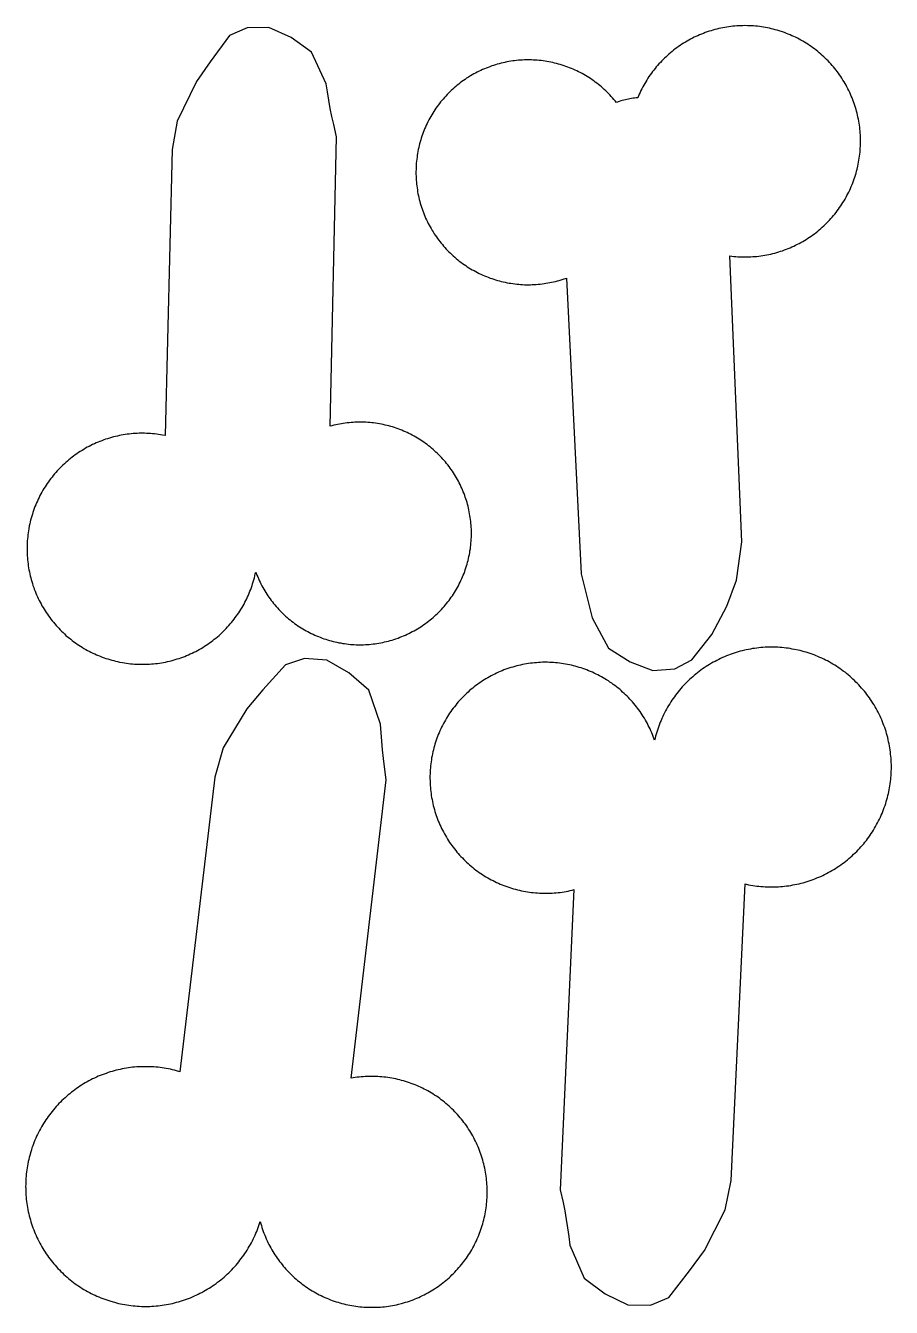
# Model space of a CAD drawing. Extents: x -246 to 246, y -104 to 199.
# Drawn here: x 163.17 to 172.8, y -56.27 to -42.03 of the extents above; entities that cross this region are included whole.
import ezdxf

# ---------------------------------------------------------------- set-up
doc = ezdxf.new("R2010")
doc.units = 0
doc.layers.add('Add_Red', color=1, linetype='Continuous')

msp = doc.modelspace()

# ---------------------------------------------------------------- linework, layer by layer
at = {"layer": 'Add_Red'}
for points in [[(170.39, -49.174), (170.579, -49.074), (170.8, -48.793), (170.967, -48.477), (171.075, -48.189), (171.134, -47.765), (171, -44.585), (171.022, -44.588), (171.045, -44.591), (171.067, -44.593), (171.09, -44.594), (171.112, -44.595), (171.134, -44.596), (171.169, -44.597), (171.191, -44.596), (171.214, -44.596), (171.236, -44.595), (171.258, -44.593), (171.281, -44.592), (171.303, -44.59), (171.325, -44.587), (171.348, -44.584), (171.37, -44.581), (171.392, -44.577), (171.414, -44.573), (171.436, -44.568), (171.458, -44.564), (171.48, -44.558), (171.502, -44.553), (171.523, -44.547), (171.545, -44.54), (171.566, -44.534), (171.587, -44.527), (171.609, -44.519), (171.63, -44.511), (171.65, -44.503), (171.671, -44.494), (171.692, -44.485), (171.712, -44.476), (171.732, -44.466), (171.752, -44.456), (171.772, -44.446), (171.792, -44.435), (171.812, -44.424), (171.831, -44.413), (171.85, -44.401), (171.869, -44.389), (171.888, -44.377), (171.906, -44.364), (171.924, -44.351), (171.943, -44.338), (171.96, -44.324), (171.978, -44.31), (171.995, -44.296), (172.012, -44.281), (172.029, -44.266), (172.046, -44.251), (172.062, -44.236), (172.078, -44.22), (172.094, -44.204), (172.109, -44.188), (172.124, -44.171), (172.139, -44.154), (172.154, -44.137), (172.168, -44.12), (172.182, -44.102), (172.196, -44.085), (172.209, -44.067), (172.222, -44.048), (172.235, -44.03), (172.247, -44.011), (172.259, -43.992), (172.271, -43.973), (172.282, -43.954), (172.293, -43.934), (172.304, -43.915), (172.314, -43.895), (172.324, -43.875), (172.334, -43.854), (172.343, -43.834), (172.352, -43.813), (172.361, -43.793), (172.369, -43.772), (172.377, -43.751), (172.384, -43.73), (172.392, -43.708), (172.398, -43.687), (172.405, -43.665), (172.411, -43.644), (172.416, -43.622), (172.424, -43.587), (172.429, -43.565), (172.433, -43.543), (172.437, -43.521), (172.441, -43.499), (172.444, -43.477), (172.446, -43.454), (172.449, -43.432), (172.451, -43.41), (172.452, -43.387), (172.453, -43.365), (172.454, -43.342), (172.454, -43.311), (172.454, -43.289), (172.454, -43.266), (172.453, -43.244), (172.451, -43.221), (172.45, -43.199), (172.447, -43.177), (172.445, -43.154), (172.442, -43.132), (172.439, -43.11), (172.435, -43.088), (172.431, -43.066), (172.426, -43.044), (172.421, -43.022), (172.416, -43), (172.411, -42.978), (172.405, -42.957), (172.398, -42.935), (172.392, -42.914), (172.384, -42.892), (172.377, -42.871), (172.369, -42.85), (172.361, -42.829), (172.352, -42.809), (172.343, -42.788), (172.334, -42.768), (172.324, -42.747), (172.314, -42.727), (172.304, -42.707), (172.293, -42.688), (172.282, -42.668), (172.271, -42.649), (172.259, -42.63), (172.247, -42.611), (172.235, -42.592), (172.222, -42.574), (172.209, -42.555), (172.196, -42.537), (172.182, -42.519), (172.168, -42.502), (172.154, -42.485), (172.139, -42.468), (172.124, -42.451), (172.109, -42.434), (172.094, -42.418), (172.078, -42.402), (172.062, -42.386), (172.046, -42.371), (172.029, -42.356), (172.012, -42.341), (171.995, -42.326), (171.978, -42.312), (171.96, -42.298), (171.943, -42.284), (171.924, -42.271), (171.906, -42.258), (171.888, -42.245), (171.869, -42.233), (171.85, -42.221), (171.831, -42.209), (171.812, -42.198), (171.792, -42.187), (171.772, -42.176), (171.752, -42.166), (171.732, -42.155), (171.712, -42.146), (171.692, -42.137), (171.671, -42.128), (171.65, -42.119), (171.63, -42.111), (171.609, -42.103), (171.587, -42.095), (171.55, -42.083), (171.529, -42.077), (171.507, -42.071), (171.485, -42.065), (171.464, -42.06), (171.442, -42.055), (171.42, -42.05), (171.398, -42.046), (171.376, -42.042), (171.353, -42.039), (171.331, -42.036), (171.309, -42.033), (171.287, -42.031), (171.264, -42.029), (171.242, -42.027), (171.219, -42.026), (171.197, -42.026), (171.169, -42.025), (171.146, -42.026), (171.124, -42.026), (171.102, -42.027), (171.079, -42.029), (171.057, -42.03), (171.034, -42.032), (171.012, -42.035), (170.99, -42.038), (170.968, -42.041), (170.946, -42.045), (170.924, -42.049), (170.902, -42.053), (170.88, -42.058), (170.858, -42.064), (170.836, -42.069), (170.814, -42.075), (170.793, -42.082), (170.772, -42.088), (170.75, -42.095), (170.729, -42.103), (170.708, -42.111), (170.687, -42.119), (170.666, -42.128), (170.646, -42.137), (170.625, -42.146), (170.605, -42.155), (170.585, -42.166), (170.565, -42.176), (170.546, -42.187), (170.526, -42.198), (170.507, -42.209), (170.488, -42.221), (170.469, -42.233), (170.45, -42.245), (170.431, -42.258), (170.413, -42.271), (170.395, -42.284), (170.377, -42.298), (170.36, -42.312), (170.342, -42.326), (170.325, -42.341), (170.309, -42.356), (170.292, -42.371), (170.276, -42.386), (170.26, -42.402), (170.244, -42.418), (170.229, -42.434), (170.213, -42.451), (170.199, -42.468), (170.184, -42.485), (170.17, -42.502), (170.156, -42.519), (170.142, -42.537), (170.129, -42.555), (170.116, -42.574), (170.103, -42.592), (170.091, -42.611), (170.079, -42.63), (170.067, -42.649), (170.055, -42.668), (170.044, -42.688), (170.034, -42.707), (170.023, -42.727), (170.013, -42.747), (170.004, -42.768), (169.994, -42.788), (169.978, -42.827), (169.96, -42.829), (169.943, -42.831), (169.926, -42.833), (169.908, -42.836), (169.891, -42.839), (169.874, -42.842), (169.857, -42.846), (169.84, -42.849), (169.823, -42.854), (169.806, -42.858), (169.789, -42.863), (169.772, -42.868), (169.74, -42.879), (169.726, -42.862), (169.712, -42.845), (169.698, -42.828), (169.683, -42.812), (169.669, -42.796), (169.653, -42.781), (169.638, -42.765), (169.622, -42.75), (169.606, -42.735), (169.59, -42.721), (169.574, -42.706), (169.557, -42.692), (169.54, -42.678), (169.523, -42.665), (169.506, -42.652), (169.488, -42.639), (169.47, -42.627), (169.452, -42.614), (169.434, -42.602), (169.415, -42.591), (169.397, -42.58), (169.378, -42.569), (169.359, -42.558), (169.339, -42.548), (169.32, -42.538), (169.3, -42.528), (169.281, -42.519), (169.261, -42.51), (169.241, -42.502), (169.22, -42.494), (169.2, -42.486), (169.18, -42.478), (169.159, -42.471), (169.138, -42.464), (169.117, -42.458), (169.096, -42.452), (169.075, -42.446), (169.054, -42.441), (169.033, -42.436), (169.012, -42.432), (168.99, -42.427), (168.969, -42.424), (168.947, -42.42), (168.926, -42.417), (168.904, -42.414), (168.882, -42.412), (168.861, -42.41), (168.839, -42.409), (168.817, -42.408), (168.795, -42.407), (168.762, -42.406), (168.74, -42.407), (168.718, -42.407), (168.696, -42.408), (168.675, -42.409), (168.653, -42.411), (168.631, -42.413), (168.609, -42.416), (168.588, -42.418), (168.566, -42.422), (168.545, -42.425), (168.523, -42.429), (168.502, -42.434), (168.481, -42.438), (168.459, -42.443), (168.438, -42.449), (168.417, -42.455), (168.396, -42.461), (168.376, -42.467), (168.355, -42.474), (168.334, -42.482), (168.314, -42.489), (168.294, -42.497), (168.273, -42.506), (168.253, -42.514), (168.234, -42.523), (168.214, -42.533), (168.194, -42.542), (168.175, -42.553), (168.156, -42.563), (168.137, -42.574), (168.118, -42.585), (168.095, -42.599), (168.076, -42.611), (168.058, -42.623), (168.04, -42.636), (168.022, -42.648), (168.005, -42.662), (167.988, -42.675), (167.971, -42.689), (167.954, -42.702), (167.937, -42.717), (167.921, -42.731), (167.905, -42.746), (167.889, -42.761), (167.874, -42.777), (167.859, -42.792), (167.844, -42.808), (167.829, -42.824), (167.815, -42.841), (167.801, -42.857), (167.787, -42.874), (167.773, -42.891), (167.76, -42.909), (167.747, -42.926), (167.735, -42.944), (167.722, -42.962), (167.711, -42.98), (167.699, -42.999), (167.688, -43.017), (167.677, -43.036), (167.666, -43.055), (167.656, -43.074), (167.646, -43.094), (167.636, -43.113), (167.627, -43.133), (167.618, -43.153), (167.609, -43.173), (167.601, -43.193), (167.593, -43.214), (167.586, -43.234), (167.578, -43.255), (167.572, -43.275), (167.565, -43.296), (167.559, -43.317), (167.553, -43.338), (167.548, -43.359), (167.543, -43.381), (167.538, -43.402), (167.534, -43.423), (167.53, -43.445), (167.527, -43.466), (167.524, -43.488), (167.521, -43.509), (167.518, -43.531), (167.516, -43.553), (167.515, -43.575), (167.514, -43.596), (167.513, -43.618), (167.512, -43.656), (167.512, -43.678), (167.513, -43.699), (167.514, -43.721), (167.515, -43.743), (167.517, -43.765), (167.519, -43.786), (167.522, -43.808), (167.524, -43.83), (167.528, -43.851), (167.531, -43.873), (167.535, -43.894), (167.54, -43.916), (167.544, -43.937), (167.549, -43.958), (167.555, -43.979), (167.561, -44), (167.567, -44.021), (167.573, -44.042), (167.58, -44.063), (167.588, -44.083), (167.595, -44.104), (167.603, -44.124), (167.612, -44.144), (167.62, -44.164), (167.629, -44.184), (167.639, -44.205), (167.649, -44.225), (167.659, -44.244), (167.67, -44.263), (167.681, -44.282), (167.692, -44.301), (167.703, -44.319), (167.715, -44.338), (167.727, -44.356), (167.739, -44.374), (167.752, -44.392), (167.765, -44.409), (167.778, -44.426), (167.792, -44.444), (167.806, -44.46), (167.82, -44.477), (167.834, -44.493), (167.849, -44.509), (167.864, -44.525), (167.879, -44.541), (167.895, -44.556), (167.911, -44.571), (167.927, -44.586), (167.943, -44.6), (167.96, -44.614), (167.977, -44.628), (167.994, -44.642), (168.011, -44.655), (168.029, -44.668), (168.047, -44.68), (168.065, -44.693), (168.083, -44.705), (168.101, -44.716), (168.12, -44.728), (168.139, -44.739), (168.158, -44.749), (168.177, -44.76), (168.196, -44.77), (168.216, -44.78), (168.235, -44.789), (168.255, -44.798), (168.275, -44.807), (168.295, -44.815), (168.316, -44.823), (168.336, -44.831), (168.357, -44.838), (168.377, -44.845), (168.398, -44.851), (168.419, -44.857), (168.44, -44.863), (168.461, -44.869), (168.482, -44.874), (168.504, -44.878), (168.525, -44.883), (168.547, -44.887), (168.568, -44.89), (168.59, -44.893), (168.611, -44.896), (168.633, -44.899), (168.655, -44.901), (168.676, -44.902), (168.698, -44.904), (168.72, -44.905), (168.762, -44.905), (168.784, -44.905), (168.805, -44.904), (168.827, -44.904), (168.849, -44.902), (168.871, -44.901), (168.892, -44.898), (168.914, -44.896), (168.936, -44.893), (168.957, -44.89), (168.979, -44.886), (169, -44.882), (169.021, -44.878), (169.043, -44.873), (169.064, -44.868), (169.085, -44.863), (169.106, -44.857), (169.127, -44.851), (169.148, -44.844), (169.187, -44.831), (169.35, -48.121), (169.47, -48.609), (169.654, -48.947), (169.893, -49.097), (170.147, -49.193), (170.39, -49.174)], [(164.505, -49.125), (164.527, -49.124), (164.55, -49.123), (164.572, -49.121), (164.594, -49.12), (164.617, -49.117), (164.639, -49.115), (164.661, -49.111), (164.683, -49.108), (164.705, -49.104), (164.727, -49.1), (164.749, -49.095), (164.771, -49.09), (164.793, -49.085), (164.815, -49.079), (164.836, -49.073), (164.858, -49.066), (164.879, -49.059), (164.9, -49.052), (164.921, -49.045), (164.942, -49.037), (164.963, -49.028), (164.983, -49.019), (165.004, -49.01), (165.024, -49.001), (165.044, -48.991), (165.064, -48.981), (165.084, -48.971), (165.104, -48.96), (165.123, -48.949), (165.143, -48.937), (165.162, -48.925), (165.18, -48.913), (165.199, -48.9), (165.217, -48.888), (165.236, -48.874), (165.253, -48.861), (165.271, -48.847), (165.289, -48.833), (165.306, -48.819), (165.323, -48.804), (165.339, -48.789), (165.356, -48.774), (165.372, -48.758), (165.388, -48.742), (165.403, -48.726), (165.419, -48.71), (165.434, -48.693), (165.448, -48.676), (165.463, -48.659), (165.477, -48.642), (165.491, -48.624), (165.504, -48.606), (165.518, -48.588), (165.53, -48.57), (165.543, -48.551), (165.555, -48.533), (165.567, -48.514), (165.579, -48.494), (165.59, -48.475), (165.601, -48.455), (165.611, -48.436), (165.622, -48.416), (165.631, -48.396), (165.641, -48.375), (165.65, -48.355), (165.659, -48.334), (165.667, -48.313), (165.675, -48.293), (165.683, -48.271), (165.69, -48.25), (165.697, -48.229), (165.704, -48.208), (165.71, -48.186), (165.716, -48.164), (165.721, -48.143), (165.726, -48.121), (165.731, -48.099), (165.745, -48.134), (165.753, -48.154), (165.762, -48.173), (165.77, -48.193), (165.78, -48.213), (165.789, -48.232), (165.799, -48.251), (165.81, -48.27), (165.82, -48.289), (165.831, -48.307), (165.843, -48.326), (165.854, -48.344), (165.866, -48.362), (165.878, -48.38), (165.891, -48.397), (165.904, -48.415), (165.917, -48.432), (165.93, -48.449), (165.944, -48.465), (165.958, -48.482), (165.972, -48.498), (165.987, -48.514), (166.002, -48.53), (166.017, -48.545), (166.032, -48.56), (166.048, -48.575), (166.064, -48.59), (166.08, -48.604), (166.096, -48.618), (166.113, -48.632), (166.13, -48.645), (166.147, -48.658), (166.164, -48.671), (166.182, -48.684), (166.2, -48.696), (166.218, -48.708), (166.236, -48.719), (166.254, -48.731), (166.273, -48.742), (166.292, -48.752), (166.311, -48.762), (166.33, -48.772), (166.349, -48.782), (166.369, -48.791), (166.388, -48.8), (166.408, -48.809), (166.428, -48.817), (166.448, -48.825), (166.469, -48.833), (166.489, -48.84), (166.509, -48.847), (166.53, -48.853), (166.551, -48.859), (166.571, -48.865), (166.592, -48.871), (166.613, -48.876), (166.634, -48.88), (166.656, -48.885), (166.677, -48.888), (166.698, -48.892), (166.719, -48.895), (166.741, -48.898), (166.762, -48.9), (166.784, -48.903), (166.805, -48.904), (166.827, -48.906), (166.848, -48.907), (166.87, -48.907), (166.892, -48.907), (166.929, -48.907), (166.951, -48.906), (166.972, -48.905), (166.994, -48.903), (167.015, -48.901), (167.037, -48.899), (167.058, -48.896), (167.079, -48.893), (167.101, -48.889), (167.122, -48.886), (167.143, -48.881), (167.164, -48.877), (167.185, -48.872), (167.206, -48.867), (167.227, -48.861), (167.248, -48.855), (167.268, -48.848), (167.289, -48.842), (167.315, -48.833), (167.335, -48.825), (167.355, -48.817), (167.375, -48.809), (167.395, -48.8), (167.414, -48.791), (167.434, -48.782), (167.453, -48.772), (167.472, -48.762), (167.491, -48.752), (167.51, -48.742), (167.529, -48.731), (167.547, -48.719), (167.565, -48.708), (167.583, -48.696), (167.601, -48.684), (167.619, -48.671), (167.636, -48.658), (167.653, -48.645), (167.67, -48.632), (167.687, -48.618), (167.703, -48.604), (167.719, -48.59), (167.735, -48.575), (167.751, -48.56), (167.766, -48.545), (167.781, -48.53), (167.796, -48.514), (167.811, -48.498), (167.825, -48.482), (167.839, -48.465), (167.853, -48.449), (167.866, -48.432), (167.88, -48.415), (167.892, -48.397), (167.905, -48.38), (167.917, -48.362), (167.929, -48.344), (167.941, -48.326), (167.952, -48.307), (167.963, -48.289), (167.974, -48.27), (167.984, -48.251), (167.994, -48.232), (168.003, -48.213), (168.013, -48.193), (168.022, -48.173), (168.03, -48.154), (168.039, -48.134), (168.047, -48.114), (168.054, -48.093), (168.061, -48.073), (168.068, -48.053), (168.075, -48.032), (168.081, -48.011), (168.087, -47.99), (168.092, -47.97), (168.097, -47.949), (168.102, -47.927), (168.106, -47.906), (168.11, -47.885), (168.113, -47.864), (168.117, -47.842), (168.119, -47.821), (168.122, -47.8), (168.124, -47.778), (168.126, -47.757), (168.127, -47.735), (168.128, -47.713), (168.128, -47.692), (168.129, -47.67), (168.128, -47.644), (168.128, -47.623), (168.127, -47.601), (168.125, -47.58), (168.124, -47.558), (168.121, -47.537), (168.119, -47.515), (168.116, -47.494), (168.113, -47.473), (168.109, -47.451), (168.105, -47.43), (168.101, -47.409), (168.096, -47.388), (168.091, -47.367), (168.085, -47.346), (168.08, -47.325), (168.073, -47.305), (168.061, -47.267), (168.054, -47.247), (168.047, -47.227), (168.039, -47.207), (168.03, -47.187), (168.022, -47.167), (168.013, -47.147), (168.003, -47.128), (167.994, -47.109), (167.984, -47.089), (167.974, -47.071), (167.963, -47.052), (167.952, -47.033), (167.941, -47.015), (167.929, -46.997), (167.917, -46.978), (167.905, -46.961), (167.892, -46.943), (167.88, -46.926), (167.866, -46.909), (167.853, -46.892), (167.839, -46.875), (167.825, -46.859), (167.811, -46.843), (167.796, -46.827), (167.781, -46.811), (167.766, -46.796), (167.751, -46.78), (167.735, -46.766), (167.719, -46.751), (167.703, -46.737), (167.687, -46.723), (167.67, -46.709), (167.653, -46.695), (167.636, -46.682), (167.619, -46.669), (167.601, -46.657), (167.583, -46.645), (167.565, -46.633), (167.547, -46.621), (167.529, -46.61), (167.51, -46.599), (167.491, -46.588), (167.472, -46.578), (167.453, -46.568), (167.434, -46.558), (167.414, -46.549), (167.395, -46.54), (167.375, -46.532), (167.355, -46.523), (167.335, -46.515), (167.315, -46.508), (167.294, -46.501), (167.274, -46.494), (167.253, -46.487), (167.233, -46.481), (167.212, -46.475), (167.191, -46.47), (167.17, -46.465), (167.149, -46.46), (167.128, -46.456), (167.106, -46.452), (167.085, -46.448), (167.064, -46.445), (167.042, -46.442), (167.021, -46.44), (166.999, -46.438), (166.978, -46.436), (166.956, -46.435), (166.935, -46.434), (166.913, -46.433), (166.892, -46.433), (166.856, -46.434), (166.834, -46.435), (166.813, -46.436), (166.791, -46.437), (166.77, -46.439), (166.748, -46.442), (166.727, -46.444), (166.705, -46.447), (166.684, -46.451), (166.663, -46.455), (166.642, -46.459), (166.621, -46.463), (166.6, -46.468), (166.579, -46.473), (166.558, -46.479), (166.63, -43.26), (166.598, -43.126), (166.578, -43.035), (166.56, -42.945), (166.543, -42.854), (166.529, -42.763), (166.515, -42.672), (166.353, -42.322), (166.125, -42.158), (165.878, -42.046), (165.635, -42.048), (165.44, -42.136), (165.225, -42.426), (165.071, -42.645), (164.859, -43.086), (164.801, -43.404), (164.725, -46.582), (164.696, -46.576), (164.674, -46.573), (164.652, -46.569), (164.63, -46.566), (164.607, -46.564), (164.585, -46.562), (164.563, -46.56), (164.54, -46.559), (164.518, -46.558), (164.495, -46.557), (164.473, -46.557), (164.437, -46.557), (164.415, -46.558), (164.392, -46.559), (164.37, -46.561), (164.348, -46.563), (164.325, -46.565), (164.303, -46.568), (164.281, -46.571), (164.259, -46.575), (164.237, -46.579), (164.215, -46.583), (164.193, -46.588), (164.171, -46.593), (164.149, -46.598), (164.128, -46.604), (164.106, -46.61), (164.085, -46.617), (164.063, -46.624), (164.042, -46.631), (164.021, -46.639), (164, -46.647), (163.98, -46.655), (163.959, -46.664), (163.938, -46.673), (163.918, -46.683), (163.898, -46.693), (163.878, -46.703), (163.858, -46.713), (163.839, -46.724), (163.819, -46.736), (163.8, -46.747), (163.781, -46.759), (163.762, -46.771), (163.744, -46.784), (163.725, -46.797), (163.707, -46.81), (163.69, -46.824), (163.672, -46.837), (163.654, -46.851), (163.637, -46.866), (163.62, -46.881), (163.604, -46.896), (163.587, -46.911), (163.571, -46.927), (163.556, -46.942), (163.54, -46.959), (163.525, -46.975), (163.51, -46.992), (163.495, -47.009), (163.481, -47.026), (163.467, -47.043), (163.453, -47.061), (163.439, -47.079), (163.426, -47.097), (163.413, -47.115), (163.401, -47.134), (163.389, -47.153), (163.377, -47.172), (163.365, -47.191), (163.354, -47.211), (163.343, -47.23), (163.333, -47.25), (163.323, -47.27), (163.313, -47.29), (163.304, -47.31), (163.294, -47.331), (163.286, -47.352), (163.277, -47.372), (163.269, -47.393), (163.262, -47.414), (163.254, -47.436), (163.248, -47.457), (163.241, -47.478), (163.235, -47.5), (163.229, -47.522), (163.224, -47.543), (163.219, -47.565), (163.214, -47.587), (163.208, -47.618), (163.205, -47.64), (163.201, -47.662), (163.198, -47.685), (163.196, -47.707), (163.194, -47.729), (163.192, -47.751), (163.191, -47.774), (163.19, -47.796), (163.189, -47.819), (163.189, -47.841), (163.189, -47.875), (163.19, -47.897), (163.191, -47.92), (163.193, -47.942), (163.195, -47.964), (163.197, -47.987), (163.2, -48.009), (163.203, -48.031), (163.206, -48.053), (163.21, -48.075), (163.215, -48.097), (163.219, -48.119), (163.224, -48.141), (163.23, -48.163), (163.236, -48.184), (163.242, -48.206), (163.248, -48.227), (163.255, -48.249), (163.263, -48.27), (163.27, -48.291), (163.278, -48.312), (163.287, -48.333), (163.295, -48.353), (163.305, -48.374), (163.314, -48.394), (163.324, -48.414), (163.334, -48.434), (163.345, -48.454), (163.355, -48.474), (163.367, -48.493), (163.378, -48.512), (163.39, -48.531), (163.402, -48.55), (163.415, -48.569), (163.428, -48.587), (163.441, -48.605), (163.454, -48.623), (163.468, -48.641), (163.482, -48.658), (163.497, -48.675), (163.511, -48.692), (163.526, -48.709), (163.542, -48.725), (163.557, -48.741), (163.573, -48.757), (163.589, -48.773), (163.606, -48.788), (163.622, -48.803), (163.639, -48.818), (163.656, -48.832), (163.674, -48.846), (163.691, -48.86), (163.709, -48.874), (163.727, -48.887), (163.746, -48.9), (163.764, -48.912), (163.783, -48.924), (163.802, -48.936), (163.821, -48.948), (163.841, -48.959), (163.86, -48.97), (163.88, -48.98), (163.9, -48.99), (163.92, -49), (163.941, -49.01), (163.961, -49.019), (163.982, -49.028), (164.003, -49.036), (164.023, -49.044), (164.045, -49.052), (164.066, -49.059), (164.087, -49.066), (164.108, -49.072), (164.13, -49.079), (164.152, -49.084), (164.173, -49.09), (164.195, -49.095), (164.217, -49.1), (164.25, -49.106), (164.272, -49.109), (164.294, -49.113), (164.317, -49.116), (164.339, -49.118), (164.361, -49.12), (164.383, -49.122), (164.406, -49.124), (164.428, -49.125), (164.451, -49.125), (164.473, -49.125), (164.505, -49.125)], [(170.325, -56.163), (170.555, -55.867), (170.72, -55.643), (170.95, -55.191), (171.018, -54.863), (171.173, -51.567), (171.21, -51.575), (171.233, -51.579), (171.256, -51.583), (171.279, -51.587), (171.302, -51.59), (171.325, -51.592), (171.348, -51.595), (171.372, -51.596), (171.395, -51.598), (171.418, -51.599), (171.441, -51.6), (171.465, -51.6), (171.494, -51.599), (171.518, -51.599), (171.541, -51.598), (171.564, -51.596), (171.587, -51.594), (171.61, -51.592), (171.633, -51.589), (171.657, -51.586), (171.68, -51.582), (171.702, -51.578), (171.725, -51.574), (171.748, -51.569), (171.771, -51.564), (171.793, -51.559), (171.816, -51.553), (171.838, -51.546), (171.86, -51.54), (171.883, -51.532), (171.905, -51.525), (171.927, -51.517), (171.948, -51.509), (171.97, -51.5), (171.991, -51.491), (172.013, -51.482), (172.034, -51.472), (172.055, -51.462), (172.075, -51.451), (172.096, -51.441), (172.116, -51.429), (172.137, -51.418), (172.157, -51.406), (172.176, -51.394), (172.196, -51.381), (172.215, -51.368), (172.234, -51.355), (172.253, -51.341), (172.272, -51.327), (172.29, -51.313), (172.308, -51.299), (172.326, -51.284), (172.344, -51.269), (172.361, -51.253), (172.378, -51.237), (172.395, -51.221), (172.412, -51.205), (172.428, -51.188), (172.444, -51.171), (172.459, -51.154), (172.475, -51.136), (172.49, -51.119), (172.504, -51.101), (172.519, -51.082), (172.533, -51.064), (172.547, -51.045), (172.56, -51.026), (172.573, -51.007), (172.586, -50.987), (172.598, -50.968), (172.61, -50.948), (172.622, -50.928), (172.633, -50.907), (172.644, -50.887), (172.655, -50.866), (172.665, -50.845), (172.675, -50.824), (172.685, -50.803), (172.694, -50.782), (172.703, -50.76), (172.711, -50.739), (172.719, -50.717), (172.727, -50.695), (172.734, -50.673), (172.741, -50.65), (172.747, -50.628), (172.754, -50.606), (172.759, -50.583), (172.765, -50.56), (172.773, -50.521), (172.777, -50.498), (172.781, -50.476), (172.784, -50.453), (172.787, -50.429), (172.79, -50.406), (172.792, -50.383), (172.794, -50.36), (172.795, -50.337), (172.796, -50.314), (172.797, -50.29), (172.797, -50.267), (172.797, -50.239), (172.796, -50.216), (172.795, -50.193), (172.794, -50.17), (172.792, -50.147), (172.789, -50.123), (172.787, -50.1), (172.784, -50.077), (172.78, -50.054), (172.776, -50.031), (172.772, -50.008), (172.767, -49.986), (172.762, -49.963), (172.757, -49.94), (172.751, -49.918), (172.744, -49.896), (172.738, -49.873), (172.731, -49.851), (172.723, -49.829), (172.715, -49.807), (172.707, -49.785), (172.699, -49.764), (172.69, -49.742), (172.68, -49.721), (172.671, -49.7), (172.66, -49.679), (172.65, -49.658), (172.639, -49.638), (172.628, -49.617), (172.617, -49.597), (172.605, -49.577), (172.592, -49.557), (172.58, -49.538), (172.567, -49.518), (172.554, -49.499), (172.54, -49.48), (172.526, -49.462), (172.512, -49.443), (172.497, -49.425), (172.483, -49.407), (172.467, -49.389), (172.452, -49.372), (172.436, -49.355), (172.42, -49.338), (172.404, -49.322), (172.387, -49.305), (172.37, -49.289), (172.353, -49.274), (172.336, -49.258), (172.318, -49.243), (172.3, -49.229), (172.282, -49.214), (172.263, -49.2), (172.244, -49.186), (172.225, -49.173), (172.206, -49.16), (172.187, -49.147), (172.167, -49.135), (172.147, -49.123), (172.127, -49.111), (172.107, -49.099), (172.086, -49.088), (172.066, -49.078), (172.045, -49.067), (172.024, -49.057), (172.003, -49.048), (171.981, -49.039), (171.96, -49.03), (171.938, -49.021), (171.916, -49.013), (171.894, -49.006), (171.872, -48.998), (171.85, -48.991), (171.828, -48.985), (171.805, -48.979), (171.783, -48.973), (171.76, -48.968), (171.719, -48.959), (171.696, -48.955), (171.673, -48.951), (171.65, -48.947), (171.627, -48.944), (171.604, -48.942), (171.581, -48.94), (171.558, -48.938), (171.534, -48.936), (171.511, -48.935), (171.488, -48.935), (171.465, -48.934), (171.439, -48.935), (171.416, -48.935), (171.393, -48.936), (171.369, -48.938), (171.346, -48.94), (171.323, -48.942), (171.3, -48.945), (171.277, -48.948), (171.254, -48.951), (171.231, -48.955), (171.208, -48.959), (171.185, -48.964), (171.163, -48.969), (171.14, -48.975), (171.117, -48.98), (171.095, -48.987), (171.073, -48.993), (171.051, -49), (171.029, -49.008), (171.007, -49.016), (170.985, -49.024), (170.963, -49.032), (170.942, -49.041), (170.92, -49.051), (170.899, -49.06), (170.878, -49.07), (170.858, -49.081), (170.837, -49.092), (170.816, -49.103), (170.796, -49.114), (170.776, -49.126), (170.756, -49.138), (170.737, -49.151), (170.717, -49.164), (170.698, -49.177), (170.679, -49.19), (170.661, -49.204), (170.642, -49.218), (170.624, -49.233), (170.606, -49.248), (170.589, -49.263), (170.571, -49.278), (170.554, -49.294), (170.537, -49.31), (170.521, -49.326), (170.504, -49.343), (170.488, -49.36), (170.473, -49.377), (170.457, -49.395), (170.442, -49.412), (170.427, -49.43), (170.413, -49.448), (170.399, -49.467), (170.385, -49.486), (170.372, -49.505), (170.358, -49.524), (170.346, -49.543), (170.333, -49.563), (170.321, -49.583), (170.309, -49.603), (170.298, -49.623), (170.287, -49.644), (170.276, -49.664), (170.266, -49.685), (170.256, -49.706), (170.246, -49.727), (170.237, -49.749), (170.228, -49.77), (170.22, -49.792), (170.212, -49.813), (170.204, -49.835), (170.196, -49.857), (170.19, -49.88), (170.183, -49.902), (170.177, -49.924), (170.171, -49.947), (170.166, -49.97), (170.158, -49.947), (170.15, -49.927), (170.142, -49.906), (170.133, -49.885), (170.124, -49.864), (170.115, -49.844), (170.105, -49.824), (170.095, -49.804), (170.085, -49.784), (170.074, -49.764), (170.063, -49.745), (170.052, -49.725), (170.04, -49.706), (170.028, -49.687), (170.016, -49.669), (170.003, -49.65), (169.99, -49.632), (169.977, -49.614), (169.963, -49.596), (169.949, -49.579), (169.935, -49.561), (169.92, -49.544), (169.905, -49.528), (169.89, -49.511), (169.875, -49.495), (169.859, -49.479), (169.843, -49.463), (169.827, -49.448), (169.81, -49.433), (169.794, -49.418), (169.777, -49.403), (169.759, -49.389), (169.742, -49.375), (169.724, -49.361), (169.706, -49.348), (169.688, -49.335), (169.669, -49.322), (169.651, -49.31), (169.632, -49.298), (169.613, -49.286), (169.593, -49.275), (169.574, -49.264), (169.554, -49.253), (169.534, -49.243), (169.514, -49.233), (169.494, -49.223), (169.474, -49.214), (169.453, -49.205), (169.432, -49.196), (169.412, -49.188), (169.391, -49.18), (169.369, -49.173), (169.348, -49.166), (169.327, -49.159), (169.305, -49.153), (169.284, -49.147), (169.262, -49.141), (169.24, -49.136), (169.218, -49.131), (169.196, -49.126), (169.174, -49.122), (169.152, -49.119), (169.13, -49.115), (169.108, -49.112), (169.086, -49.11), (169.063, -49.108), (169.041, -49.106), (169.019, -49.105), (168.996, -49.104), (168.974, -49.103), (168.952, -49.103), (168.92, -49.103), (168.897, -49.104), (168.875, -49.105), (168.853, -49.107), (168.83, -49.109), (168.808, -49.111), (168.786, -49.114), (168.764, -49.117), (168.742, -49.12), (168.719, -49.124), (168.697, -49.128), (168.676, -49.133), (168.654, -49.138), (168.632, -49.143), (168.61, -49.149), (168.589, -49.155), (168.567, -49.162), (168.534, -49.173), (168.512, -49.18), (168.491, -49.188), (168.471, -49.196), (168.45, -49.205), (168.429, -49.214), (168.409, -49.223), (168.389, -49.233), (168.369, -49.243), (168.349, -49.253), (168.329, -49.264), (168.31, -49.275), (168.29, -49.286), (168.271, -49.298), (168.252, -49.31), (168.234, -49.322), (168.215, -49.335), (168.197, -49.348), (168.179, -49.361), (168.161, -49.375), (168.144, -49.389), (168.126, -49.403), (168.109, -49.418), (168.093, -49.433), (168.076, -49.448), (168.06, -49.463), (168.044, -49.479), (168.028, -49.495), (168.013, -49.511), (167.998, -49.528), (167.983, -49.544), (167.968, -49.561), (167.954, -49.579), (167.94, -49.596), (167.926, -49.614), (167.913, -49.632), (167.9, -49.65), (167.887, -49.669), (167.875, -49.687), (167.863, -49.706), (167.851, -49.725), (167.84, -49.745), (167.829, -49.764), (167.818, -49.784), (167.808, -49.804), (167.798, -49.824), (167.788, -49.844), (167.779, -49.864), (167.77, -49.885), (167.761, -49.906), (167.753, -49.927), (167.745, -49.947), (167.738, -49.969), (167.731, -49.99), (167.724, -50.011), (167.718, -50.033), (167.712, -50.054), (167.706, -50.076), (167.701, -50.098), (167.696, -50.12), (167.691, -50.142), (167.687, -50.164), (167.684, -50.186), (167.68, -50.208), (167.677, -50.23), (167.675, -50.252), (167.673, -50.275), (167.671, -50.297), (167.67, -50.319), (167.669, -50.342), (167.668, -50.364), (167.668, -50.387), (167.669, -50.429), (167.669, -50.451), (167.671, -50.473), (167.673, -50.496), (167.675, -50.518), (167.677, -50.54), (167.68, -50.562), (167.683, -50.585), (167.687, -50.607), (167.691, -50.629), (167.695, -50.651), (167.7, -50.673), (167.705, -50.694), (167.711, -50.716), (167.717, -50.738), (167.724, -50.762), (167.731, -50.783), (167.738, -50.804), (167.745, -50.826), (167.753, -50.847), (167.761, -50.867), (167.77, -50.888), (167.779, -50.909), (167.788, -50.929), (167.798, -50.949), (167.808, -50.969), (167.818, -50.989), (167.829, -51.009), (167.84, -51.028), (167.851, -51.048), (167.863, -51.067), (167.875, -51.086), (167.887, -51.104), (167.9, -51.123), (167.913, -51.141), (167.926, -51.159), (167.94, -51.177), (167.954, -51.194), (167.968, -51.212), (167.983, -51.229), (167.998, -51.245), (168.013, -51.262), (168.028, -51.278), (168.044, -51.294), (168.06, -51.31), (168.076, -51.325), (168.093, -51.34), (168.109, -51.355), (168.126, -51.37), (168.144, -51.384), (168.161, -51.398), (168.179, -51.412), (168.197, -51.425), (168.215, -51.438), (168.234, -51.451), (168.252, -51.463), (168.271, -51.475), (168.29, -51.487), (168.31, -51.498), (168.329, -51.509), (168.349, -51.52), (168.369, -51.53), (168.389, -51.54), (168.409, -51.55), (168.429, -51.559), (168.45, -51.568), (168.471, -51.577), (168.491, -51.585), (168.512, -51.593), (168.534, -51.6), (168.555, -51.607), (168.576, -51.614), (168.598, -51.62), (168.619, -51.626), (168.641, -51.632), (168.663, -51.637), (168.685, -51.642), (168.707, -51.647), (168.729, -51.651), (168.751, -51.654), (168.773, -51.658), (168.795, -51.661), (168.817, -51.663), (168.84, -51.665), (168.862, -51.667), (168.884, -51.668), (168.907, -51.669), (168.929, -51.67), (168.952, -51.67), (168.982, -51.67), (169.004, -51.669), (169.026, -51.668), (169.049, -51.666), (169.071, -51.665), (169.093, -51.662), (169.116, -51.66), (169.138, -51.657), (169.16, -51.653), (169.182, -51.649), (169.204, -51.645), (169.226, -51.641), (169.248, -51.636), (169.269, -51.63), (169.117, -54.968), (169.148, -55.108), (169.166, -55.202), (169.183, -55.296), (169.198, -55.391), (169.211, -55.486), (169.223, -55.581), (169.382, -55.947), (169.615, -56.124), (169.868, -56.246), (170.121, -56.249), (170.325, -56.163)], [(167.051, -56.273), (167.074, -56.272), (167.096, -56.271), (167.118, -56.27), (167.141, -56.268), (167.163, -56.266), (167.185, -56.263), (167.207, -56.26), (167.23, -56.256), (167.252, -56.253), (167.274, -56.248), (167.296, -56.244), (167.317, -56.239), (167.353, -56.23), (167.375, -56.224), (167.397, -56.217), (167.418, -56.211), (167.439, -56.203), (167.46, -56.196), (167.481, -56.188), (167.502, -56.18), (167.523, -56.171), (167.543, -56.162), (167.564, -56.153), (167.584, -56.143), (167.604, -56.133), (167.624, -56.123), (167.644, -56.112), (167.663, -56.101), (167.682, -56.09), (167.701, -56.078), (167.72, -56.066), (167.739, -56.054), (167.758, -56.041), (167.776, -56.028), (167.794, -56.015), (167.812, -56.001), (167.829, -55.987), (167.846, -55.973), (167.863, -55.959), (167.88, -55.944), (167.897, -55.929), (167.913, -55.913), (167.929, -55.897), (167.945, -55.881), (167.96, -55.865), (167.975, -55.849), (167.99, -55.832), (168.005, -55.815), (168.019, -55.798), (168.033, -55.78), (168.046, -55.762), (168.06, -55.744), (168.073, -55.726), (168.085, -55.708), (168.098, -55.689), (168.11, -55.67), (168.122, -55.651), (168.133, -55.632), (168.144, -55.612), (168.155, -55.592), (168.165, -55.573), (168.175, -55.552), (168.185, -55.532), (168.194, -55.512), (168.203, -55.491), (168.211, -55.471), (168.22, -55.45), (168.227, -55.429), (168.235, -55.408), (168.242, -55.386), (168.249, -55.365), (168.255, -55.344), (168.261, -55.322), (168.267, -55.3), (168.272, -55.279), (168.277, -55.257), (168.281, -55.235), (168.285, -55.213), (168.289, -55.191), (168.292, -55.168), (168.295, -55.146), (168.298, -55.124), (168.3, -55.102), (168.302, -55.079), (168.303, -55.057), (168.304, -55.035), (168.305, -55.012), (168.305, -54.99), (168.304, -54.949), (168.303, -54.927), (168.302, -54.905), (168.3, -54.882), (168.298, -54.86), (168.296, -54.838), (168.293, -54.816), (168.29, -54.793), (168.286, -54.771), (168.282, -54.749), (168.278, -54.727), (168.272, -54.701), (168.267, -54.679), (168.261, -54.658), (168.255, -54.636), (168.249, -54.614), (168.242, -54.593), (168.235, -54.572), (168.227, -54.551), (168.22, -54.53), (168.211, -54.509), (168.203, -54.488), (168.194, -54.468), (168.185, -54.447), (168.175, -54.427), (168.165, -54.407), (168.155, -54.387), (168.144, -54.367), (168.133, -54.348), (168.122, -54.329), (168.11, -54.31), (168.098, -54.291), (168.085, -54.272), (168.073, -54.253), (168.06, -54.235), (168.046, -54.217), (168.033, -54.199), (168.019, -54.182), (168.005, -54.165), (167.99, -54.148), (167.975, -54.131), (167.96, -54.114), (167.945, -54.098), (167.929, -54.082), (167.913, -54.066), (167.897, -54.051), (167.88, -54.036), (167.863, -54.021), (167.846, -54.006), (167.829, -53.992), (167.812, -53.978), (167.794, -53.965), (167.776, -53.951), (167.758, -53.938), (167.739, -53.926), (167.72, -53.913), (167.701, -53.901), (167.682, -53.889), (167.663, -53.878), (167.644, -53.867), (167.624, -53.856), (167.604, -53.846), (167.584, -53.836), (167.564, -53.826), (167.543, -53.817), (167.523, -53.808), (167.502, -53.8), (167.481, -53.791), (167.46, -53.784), (167.439, -53.776), (167.418, -53.769), (167.397, -53.762), (167.375, -53.756), (167.353, -53.75), (167.332, -53.744), (167.31, -53.739), (167.288, -53.734), (167.266, -53.73), (167.244, -53.726), (167.222, -53.722), (167.2, -53.719), (167.178, -53.716), (167.155, -53.713), (167.133, -53.711), (167.111, -53.709), (167.088, -53.708), (167.066, -53.707), (167.044, -53.706), (167.021, -53.706), (166.993, -53.706), (166.971, -53.707), (166.948, -53.708), (166.926, -53.71), (166.904, -53.712), (166.881, -53.714), (166.859, -53.716), (166.837, -53.719), (166.815, -53.723), (166.793, -53.727), (167.182, -50.408), (167.161, -50.266), (167.15, -50.171), (167.14, -50.076), (167.132, -49.98), (167.125, -49.885), (167.12, -49.789), (166.987, -49.413), (166.767, -49.22), (166.523, -49.08), (166.272, -49.059), (166.062, -49.13), (165.811, -49.409), (165.631, -49.621), (165.369, -50.055), (165.278, -50.378), (164.889, -53.654), (164.851, -53.643), (164.828, -53.637), (164.806, -53.632), (164.783, -53.627), (164.76, -53.622), (164.737, -53.618), (164.714, -53.614), (164.691, -53.611), (164.668, -53.607), (164.645, -53.605), (164.622, -53.603), (164.599, -53.601), (164.576, -53.599), (164.553, -53.598), (164.529, -53.598), (164.506, -53.598), (164.478, -53.598), (164.455, -53.599), (164.432, -53.6), (164.408, -53.601), (164.385, -53.603), (164.362, -53.605), (164.339, -53.608), (164.316, -53.611), (164.293, -53.615), (164.27, -53.619), (164.247, -53.623), (164.224, -53.628), (164.202, -53.633), (164.179, -53.638), (164.157, -53.644), (164.134, -53.65), (164.112, -53.657), (164.09, -53.664), (164.068, -53.672), (164.046, -53.68), (164.024, -53.688), (164.002, -53.696), (163.981, -53.705), (163.96, -53.715), (163.939, -53.724), (163.918, -53.734), (163.897, -53.745), (163.876, -53.756), (163.856, -53.767), (163.836, -53.778), (163.816, -53.79), (163.796, -53.803), (163.776, -53.815), (163.757, -53.828), (163.738, -53.841), (163.719, -53.855), (163.7, -53.869), (163.682, -53.883), (163.664, -53.898), (163.646, -53.912), (163.628, -53.928), (163.611, -53.943), (163.594, -53.959), (163.577, -53.975), (163.56, -53.991), (163.544, -54.008), (163.528, -54.025), (163.513, -54.042), (163.497, -54.059), (163.482, -54.077), (163.467, -54.095), (163.453, -54.113), (163.439, -54.132), (163.425, -54.151), (163.412, -54.17), (163.399, -54.189), (163.386, -54.208), (163.373, -54.228), (163.361, -54.248), (163.35, -54.268), (163.338, -54.288), (163.327, -54.309), (163.316, -54.329), (163.306, -54.35), (163.296, -54.371), (163.287, -54.392), (163.277, -54.414), (163.269, -54.435), (163.26, -54.457), (163.252, -54.479), (163.244, -54.501), (163.237, -54.523), (163.23, -54.545), (163.219, -54.585), (163.213, -54.608), (163.208, -54.63), (163.202, -54.653), (163.198, -54.676), (163.194, -54.699), (163.19, -54.722), (163.186, -54.745), (163.183, -54.768), (163.181, -54.791), (163.178, -54.814), (163.177, -54.837), (163.175, -54.86), (163.174, -54.884), (163.174, -54.907), (163.173, -54.93), (163.174, -54.956), (163.174, -54.979), (163.175, -55.003), (163.177, -55.026), (163.179, -55.049), (163.181, -55.072), (163.184, -55.095), (163.187, -55.118), (163.19, -55.141), (163.194, -55.164), (163.198, -55.187), (163.203, -55.21), (163.208, -55.233), (163.214, -55.255), (163.219, -55.278), (163.226, -55.3), (163.232, -55.322), (163.239, -55.344), (163.247, -55.367), (163.255, -55.388), (163.263, -55.41), (163.271, -55.432), (163.28, -55.453), (163.29, -55.475), (163.299, -55.496), (163.309, -55.517), (163.32, -55.538), (163.331, -55.558), (163.342, -55.579), (163.353, -55.599), (163.365, -55.619), (163.377, -55.639), (163.39, -55.658), (163.403, -55.678), (163.416, -55.697), (163.429, -55.716), (163.443, -55.734), (163.457, -55.753), (163.472, -55.771), (163.487, -55.789), (163.502, -55.806), (163.517, -55.824), (163.533, -55.841), (163.549, -55.858), (163.566, -55.874), (163.582, -55.891), (163.599, -55.907), (163.616, -55.922), (163.634, -55.938), (163.651, -55.953), (163.669, -55.967), (163.688, -55.982), (163.706, -55.996), (163.725, -56.01), (163.744, -56.023), (163.763, -56.036), (163.782, -56.049), (163.802, -56.062), (163.822, -56.074), (163.842, -56.086), (163.862, -56.097), (163.883, -56.108), (163.903, -56.119), (163.924, -56.129), (163.945, -56.139), (163.966, -56.149), (163.988, -56.158), (164.009, -56.167), (164.031, -56.175), (164.053, -56.183), (164.075, -56.191), (164.097, -56.198), (164.119, -56.205), (164.161, -56.217), (164.184, -56.223), (164.206, -56.229), (164.229, -56.234), (164.252, -56.238), (164.275, -56.243), (164.298, -56.246), (164.321, -56.25), (164.344, -56.253), (164.367, -56.256), (164.39, -56.258), (164.413, -56.26), (164.436, -56.261), (164.46, -56.262), (164.483, -56.263), (164.506, -56.263), (164.53, -56.263), (164.553, -56.262), (164.576, -56.261), (164.599, -56.26), (164.623, -56.258), (164.646, -56.255), (164.669, -56.253), (164.692, -56.25), (164.715, -56.246), (164.738, -56.242), (164.761, -56.238), (164.784, -56.234), (164.806, -56.229), (164.829, -56.223), (164.851, -56.217), (164.874, -56.211), (164.896, -56.204), (164.918, -56.197), (164.94, -56.19), (164.962, -56.182), (164.984, -56.174), (165.006, -56.166), (165.027, -56.157), (165.049, -56.147), (165.07, -56.138), (165.091, -56.128), (165.111, -56.117), (165.132, -56.107), (165.153, -56.095), (165.173, -56.084), (165.193, -56.072), (165.213, -56.06), (165.232, -56.048), (165.252, -56.035), (165.271, -56.022), (165.29, -56.008), (165.308, -55.994), (165.327, -55.98), (165.345, -55.966), (165.363, -55.951), (165.381, -55.936), (165.398, -55.92), (165.415, -55.904), (165.432, -55.888), (165.449, -55.872), (165.465, -55.856), (165.481, -55.839), (165.497, -55.822), (165.512, -55.804), (165.527, -55.786), (165.542, -55.768), (165.556, -55.75), (165.571, -55.732), (165.584, -55.713), (165.598, -55.694), (165.611, -55.675), (165.624, -55.656), (165.636, -55.636), (165.649, -55.616), (165.66, -55.596), (165.672, -55.576), (165.683, -55.555), (165.694, -55.535), (165.704, -55.514), (165.714, -55.493), (165.724, -55.472), (165.733, -55.45), (165.742, -55.429), (165.75, -55.407), (165.758, -55.385), (165.766, -55.364), (165.774, -55.342), (165.781, -55.319), (165.787, -55.344), (165.794, -55.365), (165.8, -55.386), (165.808, -55.408), (165.815, -55.429), (165.823, -55.45), (165.831, -55.471), (165.84, -55.491), (165.849, -55.512), (165.858, -55.532), (165.867, -55.552), (165.877, -55.573), (165.888, -55.592), (165.899, -55.612), (165.91, -55.632), (165.921, -55.651), (165.933, -55.67), (165.945, -55.689), (165.957, -55.708), (165.97, -55.726), (165.983, -55.744), (165.996, -55.762), (166.01, -55.78), (166.024, -55.798), (166.038, -55.815), (166.052, -55.832), (166.067, -55.849), (166.082, -55.865), (166.098, -55.881), (166.114, -55.897), (166.13, -55.913), (166.146, -55.929), (166.162, -55.944), (166.179, -55.959), (166.196, -55.973), (166.213, -55.987), (166.231, -56.001), (166.249, -56.015), (166.267, -56.028), (166.285, -56.041), (166.303, -56.054), (166.322, -56.066), (166.341, -56.078), (166.36, -56.09), (166.379, -56.101), (166.399, -56.112), (166.419, -56.123), (166.438, -56.133), (166.459, -56.143), (166.479, -56.153), (166.499, -56.162), (166.52, -56.171), (166.54, -56.18), (166.561, -56.188), (166.582, -56.196), (166.603, -56.203), (166.625, -56.211), (166.646, -56.217), (166.667, -56.224), (166.689, -56.23), (166.711, -56.235), (166.732, -56.24), (166.754, -56.245), (166.776, -56.25), (166.798, -56.254), (166.82, -56.258), (166.843, -56.261), (166.865, -56.264), (166.887, -56.266), (166.909, -56.269), (166.932, -56.27), (166.954, -56.272), (166.976, -56.273), (166.999, -56.273), (167.021, -56.273), (167.051, -56.273)]]:
    msp.add_lwpolyline(points, dxfattribs=at)

doc.saveas('drawing.dxf')
